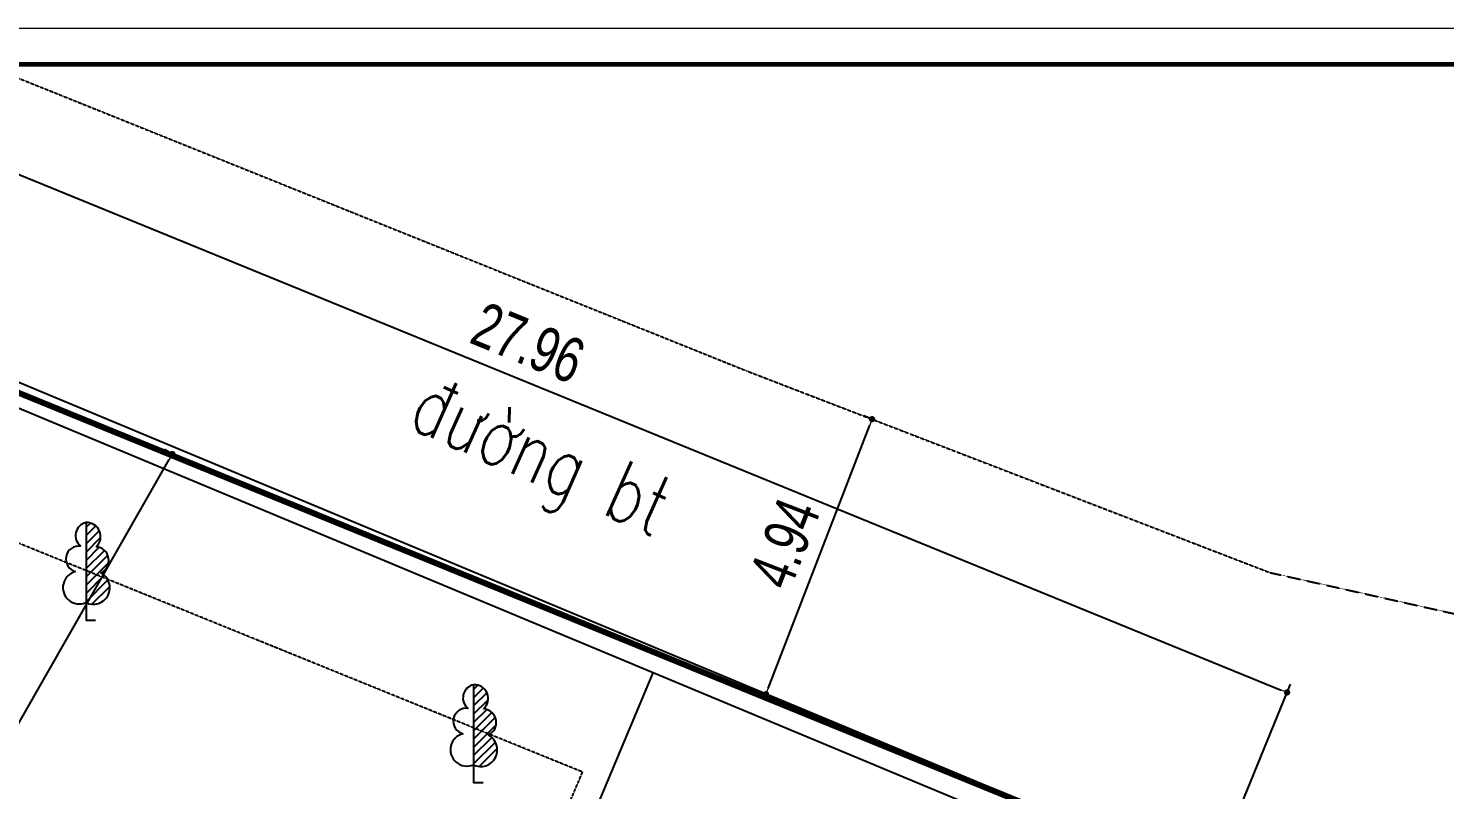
# Model space of a CAD drawing. Header units: millimetres. Extents: x -1075388 to -537338, y 70651 to 270651.
# Drawn here: x -869556 to -845831, y 173472 to 186225 of the extents above; entities that cross this region are included whole.
import ezdxf
from ezdxf.enums import TextEntityAlignment as Align
from ezdxf.xclip import XClip

# ---------------------------------------------------------------- set-up
doc = ezdxf.new("R2010")
doc.units = ezdxf.units.MM
doc.header["$LTSCALE"] = 5
doc.header["$XCLIPFRAME"] = 0
doc.linetypes.add('CENTER2', pattern=[28.575, 19.05, -3.175, 3.175, -3.175])
doc.linetypes.add('DASHED2', pattern=[0.375, 0.25, -0.125])
doc.layers.get('0').update_dxf_attribs({"linetype": 'CENTER2'})
for name, color, linetype, lineweight in [('cat1', 30, 'Continuous', 50), ('Khungten_LCDI', 7, 'Continuous', 25), ('LC Dim', 8, 'Continuous', 18), ('LC Net thay', 7, 'Continuous', 25), ('LC Text1', 3, 'Continuous', 20)]:
    doc.layers.add(name, color=color, linetype=linetype, lineweight=lineweight)
for name, color, linetype in [('diavat', 9, 'Continuous'), ('KYHIEU', 7, 'Continuous'), ('NHA', 2, 'Continuous'), ('TEXT', 42, 'Continuous'), ('Tuongxay', 11, 'Continuous')]:
    doc.layers.add(name, color=color, linetype=linetype)
doc.styles.add('HOATBIF', font='hoatbif.shx', dxfattribs={"width": 0.75})
doc.styles.add('Khungten', font='VHAVAN.TTF', dxfattribs={"width": 0.9, "height": 5000})
doc.styles.add('simli', font='vnsimli.shx', dxfattribs={"height": 2})
doc.styles.add('Title', font='VHBLACK.TTF')
doc.styles.add('VnArialH', font='VHARIAL.TTF')
doc.linetypes.add('FENCELINE2', pattern='A,0.25,-0.1,[132,ltypeshp.shx,S=0.1,R=0,X=-0.1,Y=0],-0.1,1', length=1.45)
doc.dimstyles.new('Copy of 1-110', dxfattribs={"dimscale": 110, "dimtxt": 2.5, "dimasz": 0.35, "dimexe": 0.5, "dimexo": 0, "dimgap": 0.8, "dimtad": 1, "dimdec": 0, "dimzin": 0, "dimdsep": 46, "dimtxsty": 'HOATBIF', "dimblk1": 'DOT', "dimblk2": 'DOT', "dimsah": 1, "dimcen": -1, "dimdle": 1, "dimclrd": 256, "dimclre": 256, "dimclrt": 4, "dimadec": 3, "dimazin": 2, "dimtfac": 0.333333, "dimtdec": 0, "dimtix": 1, "dimtmove": 2, "dimatfit": 3, "dimldrblk": 'DOT', "dimfxl": 1, "dimtvp": 0.833333, "dimtolj": 1, "dimtzin": 0, "dimarcsym": 0})

# ---------------------------------------------------------------- blocks, each defined once
blk = doc.blocks.new('C')
at = {"color": 3, "linetype": 'Continuous'}
for p, q in [((0, 1.628), (0.01, 1.638)), ((0, 1.559), (0.071, 1.63)), ((0, 1.42), (0.162, 1.582)), ((0, 1.282), (0.222, 1.504)), ((0, 1.143), (0.244, 1.387)), ((0, 1.004), (0.219, 1.223)), ((0, 0.866), (0.306, 1.172)), ((0, 0.727), (0.363, 1.09)), ((0, 0.589), (0.377, 0.965)), ((0, 0.45), (0.304, 0.754)), ((0.265, 0.784), (0.265, 0.784)), ((0.304, 0.754), (0.304, 0.754)), ((0.338, 0.719), (0.338, 0.719)), ((0, 0.312), (0.365, 0.676)), ((0.096, 0.269), (0.396, 0.569)), ((0.365, 0.676), (0.365, 0.676)), ((0.385, 0.627), (0.385, 0.627)), ((0.392, 0.496), (0.392, 0.496)), ((0.396, 0.569), (0.396, 0.569)), ((0.038, 0.28), (0.038, 0.28)), ((0.096, 0.269), (0.096, 0.269)), ((0.169, 0.273), (0.169, 0.273))]:
    blk.add_line(p, q, dxfattribs=at)
blk.add_lwpolyline([(0, 1.638), (0, 0), (0.158, 0)], dxfattribs=at)
for centre, radius, start, end in [((0.046, 1.419), 0.224, 101.8768, 232.5489), ((0.011, 1.405), 0.233, 312.41, 92.7521), ((-0.123, 1.027), 0.217, 81.1947, 255.8995), ((0.151, 1.004), 0.229, 294.0892, 85.6043), ((-0.115, 0.549), 0.274, 102.8246, 293.3267), ((0.118, 0.547), 0.279, 243.3664, 63.1012)]:
    blk.add_arc(centre, radius, start, end, dxfattribs=at)
blk = doc.blocks.new('Nen ht')
at = {"layer": 'diavat', "color": 250, "linetype": 'DASHED2', "ltscale": 3}
for points, elevation in [([(26595, 71172), (51302, 61241), (60061, 57865), (73560, 54850)], 122), ([(46128, 48850), (48547, 54523), (37864, 58858), (35698, 57665), (33093, 53147)], 191)]:
    blk.add_lwpolyline(points, dxfattribs=dict(at, elevation=elevation))
at = {"layer": 'NHA', "color": 250, "elevation": 168, "flags": 128}
blk.add_lwpolyline([(49722, 56185), (46569, 48665)], dxfattribs=at)
at = {"layer": 'Tuongxay', "color": 250}
for points, elevation in [([(37759, 14194), (53101, 41847), (59068, 52724), (38492, 61299)], -2370), ([(37410, 14388), (52750, 42041), (58503, 52526), (38338, 60930)], -192)]:
    blk.add_lwpolyline(points, dxfattribs=dict(at, elevation=elevation))
at = {"layer": 'Tuongxay', "color": 250, "xscale": 1000, "yscale": 1000, "zscale": 1300.000000046566}
for p in [(40230, 57065, 285), (46721, 54348, 436)]:
    blk.add_blockref('C', p, dxfattribs=at)
at = {"layer": 'KYHIEU', "color": 250, "lineweight": 0, "style": 'VnArialH', "width": 0.6}
for tag, p in [('DC-02', (-46804, -9650, -10682)), ('2.478', (-46804, -10928, -10682))]:
    blk.add_attdef(tag, text='', height=756, dxfattribs=at).set_placement(p, align=Align.CENTER)
at = {"layer": 'TEXT', "color": 250, "style": 'simli', "width": 0.75}
blk.add_text('®\xadêng bt', height=1000, rotation=335.9582, dxfattribs=at).set_placement((47666, 59389, -2370), align=Align.CENTER)
blk = doc.blocks.new('lcdi fix')
at = {"layer": 'Defpoints', "lineweight": 0}
blk.add_lwpolyline([(-1200, -14850), (-1200, 14850), (40800, 14850), (40800, -14850)], close=True, dxfattribs=at)
at = {"layer": 'Khungten_LCDI', "color": 5, "lineweight": 60}
blk.add_lwpolyline([(0, -14650), (0, 14650), (40600, 14650), (40600, -14650)], close=True, dxfattribs=at)
at = {"color": 7, "style": 'Khungten', "width": 0.8}
for tag, p in [('REVISION', (39498.8, -10746.3)), ('NGAYHT', (39546.1, -11609.4))]:
    blk.add_attdef(tag, text='', height=200, dxfattribs=at).set_placement(p, align=Align.CENTER)
at = {"layer": 'LC Text1', "style": 'Title', "width": 1.485915}
for tag, p, p2 in [('TENBANVE1', (36912.7, -8885.8), (40339.1, -8885.8)), ('TENBANVE2', (36912.7, -9562.5), (40339.1, -9562.5))]:
    blk.add_attdef(tag, text='', height=250, dxfattribs=at).set_placement(p, p2, align=Align.FIT)
at = {"layer": 'LC Text1', "style": 'Title', "width": 0.7}
blk.add_attdef('SOBANVE', text='', height=250, dxfattribs=at).set_placement((39562, -13896.2), align=Align.CENTER)
blk = doc.blocks.new('DOT')
at = {"color": 0, "linetype": 'ByBlock'}
blk.add_line((-0.5, 0), (-1, 0), dxfattribs=at)
at = {"color": 0, "linetype": 'ByBlock', "const_width": 0.5}
blk.add_lwpolyline([(-0.25, 0, 1), (0.25, 0, 1)], format="xyb", close=True, dxfattribs=at)
blk = doc.blocks.new('*D123')
at = {"layer": 'Defpoints', "color": 0, "transparency": 16777216}
for p in [(-875641, 182537, 37), (-848471, 175101), (-849751, 171967, 37)]:
    blk.add_point(p, dxfattribs=at)
at = {"layer": 'LC Dim', "lineweight": -2, "transparency": 16777216}
for p, q in [((-875641, 182537), (-874305, 185810)), ((-874264, 185631), (-848568, 175141)), ((-849751, 171967), (-848415, 175240))]:
    blk.add_line(p, q, dxfattribs=at)
at = {"layer": 'LC Dim', "lineweight": -2, "transparency": 16777216, "xscale": 105, "yscale": 105, "zscale": 105}
for p, rotation in [((-874362, 185671), 157.7918488187646), ((-848471, 175101), 337.7918488187646)]:
    blk.add_blockref('DOT', p, dxfattribs=dict(at, rotation=rotation))
at = {"layer": 'LC Dim', "color": 4, "transparency": 16777216, "insert": (-861184, 180955), "char_height": 750, "attachment_point": 5, "rotation": 337.7918, "style": 'HOATBIF'}
blk.add_mtext('\\A1;27.96', dxfattribs=at)
blk = doc.blocks.new('_Dot')
at = {"color": 0, "linetype": 'ByBlock', "lineweight": -2}
blk.add_line((-0.5, 0), (-1, 0), dxfattribs=at)
at = {"color": 0, "linetype": 'ByBlock', "const_width": 0.5}
blk.add_lwpolyline([(-0.25, 0, 1), (0.25, 0, 1)], format="xyb", close=True, dxfattribs=at)
blk = doc.blocks.new('*D138')
at = {"layer": 'Defpoints', "color": 0, "transparency": 16777216}
for p in [(-867144, 179094), (-866985, 179003, 2366), (-874464, 166513, 2611)]:
    blk.add_point(p, dxfattribs=at)
at = {"layer": 'LC Dim', "lineweight": -2, "transparency": 16777216}
for p, q in [((-866985, 179003), (-867274, 179169)), ((-874312, 166548), (-867196, 179003)), ((-874464, 166513), (-874234, 166382))]:
    blk.add_line(p, q, dxfattribs=at)
at = {"layer": 'LC Dim', "lineweight": -2, "transparency": 16777216, "xscale": 105, "yscale": 105, "zscale": 105}
for p, rotation in [((-867144, 179094), 60.25926350818931), ((-874364, 166457), 240.2592635081893)]:
    blk.add_blockref('DOT', p, dxfattribs=dict(at, rotation=rotation))
at = {"layer": 'LC Dim', "color": 4, "transparency": 16777216, "insert": (-871288, 173081), "char_height": 750, "attachment_point": 5, "rotation": 60.2593, "style": 'HOATBIF', "bg_fill": 3, "box_fill_scale": 1.1, "bg_fill_color": 256, "bg_fill_true_color": 13158600, "bg_fill_transparency": 0}
blk.add_mtext('\\A1;14.55', dxfattribs=at)
blk = doc.blocks.new('*D299')
at = {"layer": 'Defpoints', "color": 0, "transparency": 16777216}
for p in [(-855423, 179678, 163), (-855423, 179678), (-857199, 175071, -2329)]:
    blk.add_point(p, dxfattribs=at)
at = {"layer": 'LC Dim', "lineweight": -2, "transparency": 16777216}
for p, q in [((-855423, 179678), (-855563, 179732)), ((-857161, 175169), (-855461, 179580)), ((-857199, 175071), (-857059, 175017))]:
    blk.add_line(p, q, dxfattribs=at)
at = {"layer": 'LC Dim', "lineweight": -2, "transparency": 16777216, "xscale": 105, "yscale": 105, "zscale": 105}
for p, rotation in [((-855423, 179678), 68.92173464196148), ((-857199, 175071), 248.9217346419615)]:
    blk.add_blockref('DOT', p, dxfattribs=dict(at, rotation=rotation))
at = {"layer": 'LC Dim', "color": 4, "transparency": 16777216, "insert": (-856885, 177596), "char_height": 750, "attachment_point": 5, "rotation": 68.9217, "style": 'HOATBIF'}
blk.add_mtext('\\A1;4.94', dxfattribs=at)

msp = doc.modelspace()

# ---------------------------------------------------------------- linework, layer by layer
at = {"layer": 'cat1', "color": 202, "linetype": 'FENCELINE2', "ltscale": 200, "const_width": 100, "elevation": 37.298}
msp.add_lwpolyline([(-904457.596, 108956.227), (-914065.335, 113516.999), (-912056.149, 117141.527), (-908731.579, 122968.97), (-894410.729, 148713.766), (-875641.151, 182537.129), (-849750.707, 171967.138), (-871058.279, 133439.115), (-871341.181, 132921.363)], dxfattribs=at)

# ---------------------------------------------------------------- block references
at = {"layer": 'LC Net thay', "xscale": 3.000000000001631, "yscale": 3.000000000001631, "zscale": 3.000000000001631}
msp.add_blockref('lcdi fix', (-945787.665, 141674.99, -2329), dxfattribs=at)
at = {"layer": 'NHA'}
ref = msp.add_blockref('Nen ht', (-908818.656, 119243.518, 41.497), dxfattribs=at)
XClip(ref).set_block_clipping_path([(-36969.0091810265, -21518.5280143177), (72831.0680443905, 66381.4719856854)])

# ---------------------------------------------------------------- dimensions: what is measured, and where the dimension line sits
at = {"layer": 'LC Dim'}
for p1, p2, distance, picture, middle in [((-875641.151, 182537.129, 37.298), (-849750.707, 171967.138, 37.298), 3385.018, '*D123', (-861184.032, 180955.417)), ((-857198.78, 175071.215, -2329), (-855423.171, 179678.016, 163), 0, '*D299', (-856884.826, 177595.796))]:
    dim = msp.add_aligned_dim(p1=p1, p2=p2, distance=distance, dimstyle='Copy of 1-110', override={"dimscale": 300, "dimdec": 2, "dimlfac": 0.001}, dxfattribs=at)
    dim.commit()
    dim.dimension.update_dxf_attribs({"geometry": picture, "text_midpoint": middle})

# ---------------------------------------------------------------- next in the draw order: dimensions: what is measured, and where the dimension line sits
dim = msp.add_linear_dim(base=(-867144.197, 179094.173, -2329), p1=(-874463.614, 166513.351, 281.744), p2=(-866984.777, 179003.091, 37.298), angle=60.2592635, dimstyle='Copy of 1-110', override={"dimscale": 300, "dimdec": 2, "dimlfac": 0.001, "dimtfill": 1}, dxfattribs=at)
dim.commit()
dim.dimension.update_dxf_attribs({"geometry": '*D138', "text_midpoint": (-871288.296, 173080.511, -2329)})

doc.saveas('drawing.dxf')
